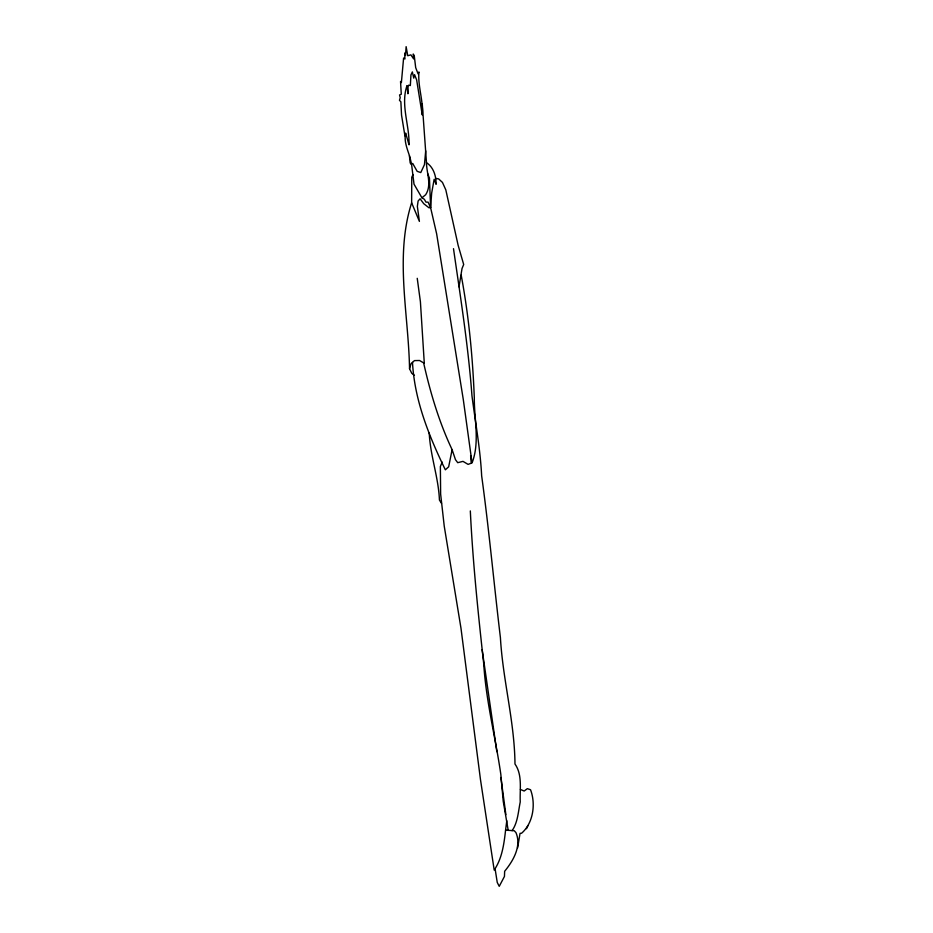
<?xml version="1.0" encoding="UTF-8"?>
<svg xmlns="http://www.w3.org/2000/svg" width="933" height="933" viewBox="0 0 933 933"><rect width="100%" height="100%" fill="white"/><g stroke="black" fill="none" stroke-linecap="round" stroke-linejoin="round"><path stroke-width="1.4" d="M404.945 135.973L401.54 115.121L400.875 101.814L399.441 100.297L400.222 97.767L399.557 94.979L401.283 94.186L400.537 81.486L401.388 82.582L403.604 57.998L404.887 59.001L404.735 53.006L405.528 55.502L406.123 46.65L407.756 55.735L410.882 54.86L413.669 58.954L413.226 54.009L414.24 55.595L415.686 67.631L418.066 73.847L418.94 71.958C417.669 86.279 423.465 100.449 422.252 114.934L416.643 79.888L414.579 74.663L413.762 78.127L412.351 71.911L410.94 74.967L410.333 85.544L408.782 85.113L408.048 86.722L407.908 93.767L407.01 85.591C400.385 104.834 409.61 125.279 409.027 144.837L405.68 133.116C403.709 141.221 407.581 149.548 409.914 157.245L411.523 163.905L414.019 184.174L421.926 197.796L424.352 199.277L425.949 202.134L428.084 202.146L430.603 207.651L436.632 233.786L463.281 399.464L472.051 462.943C479.97 442.464 474.162 419.337 474.302 397.831C472.693 356.663 468.739 315.646 461.194 275.142M453.496 248.656C460.54 297.545 468.308 346.47 471.958 395.744C475.317 422.078 480.297 448.913 481.65 475.818C489.044 529.606 493.93 583.685 500.415 637.671C502.805 680.005 514.573 721.536 514.981 763.999C522.655 775.02 519.658 789.271 520.241 801.937C518.258 811.558 517.85 822.44 512.077 830.685M495.096 868.856L497.242 882.431L499.237 886.35L504.45 876.449L504.648 871.282C513.22 860.809 521.734 846.336 515.972 832.633L514.246 830.732L505.581 830.137C504.03 843.84 502.141 858.418 494.198 870.046L480.483 779.626L460.96 628.096L444.236 526.142L440.633 494.047L440.364 466.558L442.172 462.068M412.946 174.693L411.756 177.258L411.64 202.799L419.395 221.389L417.354 206.426L418.112 200.992L420.107 198.787L423.699 203.651L428.982 207.802L430.603 207.651L431.664 193.131L434.137 179.346L436.119 184.314C436.201 176.22 433.635 167.264 426.474 162.657L422.264 103.948M425.693 150.866L424.457 164.616L420.783 172.558L417.168 171.345L412.678 163.403M423.664 363.042C430.311 392.583 439.081 422.136 452.108 449.671L448.668 466.815L445.344 469.812C428.923 435.921 414.567 400.42 412.491 362.412M505.581 830.137L506.794 820.772M414.439 375.381L411.721 373.235L409.54 368.698L411.056 363.73L414.45 360.604L419.547 360.5L424.293 363.287L420.41 301.779L417.238 278.314M517.593 847.98L520.043 833.356L521.559 833.251C533.338 823.081 535.904 803.838 530.539 789.75L527.343 788.653L524.183 791.032L520.392 789.47M459.013 286.839L462.033 268.506L463.689 264.506L458.138 245.332L445.811 189.877L442.452 182.413L438.627 178.903L435.478 178.378M411.64 202.799C394.612 256.412 408.561 313.756 409.54 368.698M526.504 828.702L527.845 825.787M421.926 197.796L425.67 194.74C432.072 184.874 426.544 173.328 426.474 162.657M411.523 163.905L410.695 163.975L410.147 162.622L409.424 155.811M441.507 503.388L439.431 500.018C438.475 477.183 430.346 456.062 429.238 433.145M427.617 173.538L429.448 178.133L430.603 207.651M452.108 449.671L455.467 459.666L457.718 462.675L462.99 461.369L468.086 464.377L471.212 463.223L470.629 455.596M508.228 830.428L503.214 801.19L500.823 774.343C495.493 737.443 486 701.045 483.737 663.876C478.128 613.016 472.786 562.039 470.325 510.922M500.893 777.516L505.873 814.626M482.139 649.648L496.834 751.683"/></g></svg>
